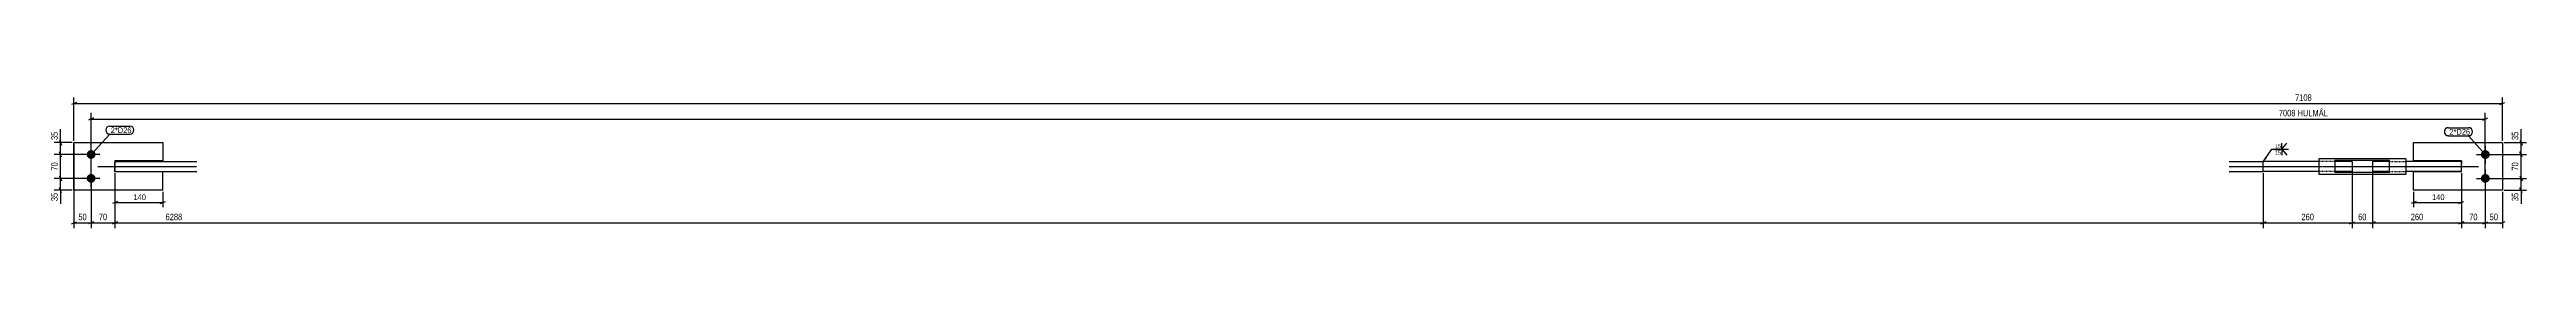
# Model space of a CAD drawing. Header units: millimetres. Extents: x 8 to 20712, y -13 to 410.
# Drawn here: x 8 to 7258, y 12 to 410 of the extents above; entities that cross this region are included whole.
import ezdxf

# ---------------------------------------------------------------- set-up
doc = ezdxf.new("R2010")
doc.units = ezdxf.units.MM
doc.linetypes.add('DXK_LINE_DOT2', pattern=[3.9198, 1.9599, -1.9599])
doc.linetypes.add('DXK_LINE_DOT3', pattern=[5.9187, 2.979, -0.9799, 0.9799, -0.9799])
for name, color, linetype in [('MÅLSÆTNING', 7, 'Continuous'), ('STÅL', 7, 'Continuous'), ('TEKST', 7, 'Continuous')]:
    doc.layers.add(name, color=color, linetype=linetype)
doc.styles.add('Arial Narrow', font='ARIALN.TTF', dxfattribs={"height": 0.2})

msp = doc.modelspace()

# ---------------------------------------------------------------- hatches: boundary and pattern name
at = {"layer": 'STÅL', "linetype": 'Continuous'}
for points in [[(129.6, 215.6, -1), (129.6, 241.6, -1)], [(7138, 241.6, -1), (7138, 215.6, -1)], [(129.6, 145.6, -1), (129.6, 171.6, -1)], [(7138, 171.6, -1), (7138, 145.6, -1)]]:
    msp.add_hatch(color=96, dxfattribs=at).paths.add_polyline_path(points)

# ---------------------------------------------------------------- linework, layer by layer
at = {"layer": 'MÅLSÆTNING', "color": 7, "linetype": 'Continuous'}
for p, q in [((87.1, 381.3), (72.1, 375.3)), ((79.6, 268.6), (79.6, 396.1)), ((7180.5, 375.3), (7195.5, 381.3)), ((137.1, 335.9), (122.1, 329.9)), ((129.6, 163.6), (129.6, 350.7)), ((129.6, 332.9), (7138, 332.9)), ((7130.5, 329.9), (7145.5, 335.9)), ((7138, 163.6), (7138, 350.7)), ((74.6, 263.6), (22, 263.6)), ((124.6, 228.6), (22, 228.6)), ((124.6, 228.6), (22, 228.6)), ((36.8, 271.1), (42.8, 256.1)), ((42.8, 221.1), (36.8, 236.1)), ((39.8, 228.6), (39.8, 263.6)), ((39.8, 158.6), (39.8, 228.6)), ((79.6, 258.6), (79.6, 12)), ((7143, 228.6), (7258.5, 228.6)), ((7143, 228.6), (7258.5, 228.6)), ((7193, 263.6), (7258.5, 263.6)), ((7239.5, 271.1), (7245.5, 256.1)), ((7245.5, 221.1), (7239.5, 236.1)), ((7242.5, 228.6), (7242.5, 263.6)), ((7242.5, 158.6), (7242.5, 228.6)), ((124.6, 158.6), (22, 158.6)), ((36.8, 166.1), (42.8, 151.1)), ((129.6, 153.6), (129.6, 12)), ((199.6, 173.6), (199.6, 73.7)), ((199.6, 173.6), (199.6, 12)), ((6488, 173.6), (6488, 12)), ((6488, 173.6), (6488, 12)), ((6748, 173.6), (6748, 12)), ((6748, 173.6), (6748, 12)), ((6808, 173.6), (6808, 12)), ((6808, 173.6), (6808, 12)), ((7068, 173.6), (7068, 12)), ((7138, 153.6), (7138, 12)), ((7143, 158.6), (7258.5, 158.6)), ((7239.5, 166.1), (7245.5, 151.1)), ((74.6, 123.6), (22, 123.6)), ((42.8, 116.1), (36.8, 131.1)), ((207.1, 90.7), (192.1, 84.7)), ((199.6, 87.7), (339.6, 87.7)), ((332.1, 84.7), (347.1, 90.7)), ((339.6, 118.6), (339.6, 73.7)), ((7193, 123.6), (7258.5, 123.6)), ((7245.5, 116.1), (7239.5, 131.1)), ((72.1, 25), (87.1, 31)), ((137.1, 31), (122.1, 25)), ((129.6, 28), (199.6, 28)), ((192.1, 25), (207.1, 31)), ((6480.5, 25), (6495.5, 31)), ((6495.5, 31), (6480.5, 25)), ((6488, 28), (6748, 28)), ((6740.5, 25), (6755.5, 31)), ((6740.5, 25), (6755.5, 31)), ((6748, 28), (6808, 28)), ((6815.5, 31), (6800.5, 25)), ((6815.5, 31), (6800.5, 25)), ((7075.5, 31), (7060.5, 25)), ((7130.5, 25), (7145.5, 31)), ((7138, 28), (7188, 28)), ((7195.5, 31), (7180.5, 25))]:
    msp.add_line(p, q, dxfattribs=at)
at = {"layer": 'STÅL', "color": 2, "linetype": 'Continuous'}
for p, q in [((79.6, 123.6), (79.6, 263.6)), ((79.6, 263.6), (339.6, 263.6)), ((339.6, 263.6), (339.6, 209.6)), ((6928, 263.6), (7188, 263.6)), ((6928, 209.6), (6928, 263.6)), ((7188, 263.6), (7188, 123.6)), ((199.6, 209.6), (199.6, 206.6)), ((339.6, 209.6), (199.6, 209.6)), ((199.6, 208.6), (439.6, 208.6)), ((199.6, 180.6), (199.6, 206.6)), ((199.6, 177.6), (199.6, 180.6)), ((199.6, 178.6), (439.6, 178.6)), ((339.6, 177.6), (199.6, 177.6)), ((339.6, 123.6), (339.6, 177.6)), ((6388, 208.6), (6488, 208.6)), ((6388, 178.6), (6488, 178.6)), ((6650.5, 208.6), (6488, 208.6)), ((6488, 180.6), (6488, 208.6)), ((6488, 178.6), (6488, 208.6)), ((6488, 178.6), (6488, 180.6)), ((6650.5, 178.6), (6488, 178.6)), ((6905.5, 216.1), (6650.5, 216.1)), ((6650.5, 216.1), (6650.5, 171.1)), ((6650.5, 171.1), (6905.5, 171.1)), ((6858, 211.1), (6698, 211.1)), ((6698, 211.1), (6698, 176.1)), ((6748, 208.6), (6698, 208.6)), ((6748, 178.6), (6698, 178.6)), ((6858, 176.1), (6698, 176.1)), ((6748, 208.6), (6748, 178.6)), ((6858, 208.6), (6808, 208.6)), ((6808, 208.6), (6808, 193.6)), ((6808, 193.6), (6808, 178.6)), ((6858, 178.6), (6808, 178.6)), ((6858, 176.1), (6858, 211.1)), ((6905.5, 216.1), (6905.5, 182.4)), ((7068, 208.6), (6905.5, 208.6)), ((6905.5, 182.4), (6905.5, 171.1)), ((7068, 178.6), (6905.5, 178.6)), ((7068, 209.6), (6928, 209.6)), ((6928, 123.6), (6928, 177.6)), ((7068, 177.6), (6928, 177.6)), ((7068, 209.6), (7068, 206.6)), ((7068, 206.6), (7068, 201.1)), ((7068, 193.6), (7068, 201.1)), ((7068, 180.6), (7068, 193.6)), ((7068, 177.6), (7068, 180.6)), ((339.6, 123.6), (79.6, 123.6)), ((7188, 123.6), (6928, 123.6))]:
    msp.add_line(p, q, dxfattribs=at)
at = {"layer": 'STÅL', "color": 96, "linetype": 'Continuous'}
for p, q in [((155.6, 228.6), (103.6, 228.6)), ((129.6, 202.6), (129.6, 254.6)), ((7112, 228.6), (7164, 228.6)), ((7138, 254.6), (7138, 202.6)), ((155.6, 158.6), (103.6, 158.6)), ((129.6, 132.6), (129.6, 184.6)), ((7112, 158.6), (7164, 158.6)), ((7138, 184.6), (7138, 132.6))]:
    msp.add_line(p, q, dxfattribs=at)
at = {"layer": 'STÅL', "color": 7, "linetype": 'DXK_LINE_DOT3'}
for p, q in [((149.6, 193.6), (439.6, 193.6)), ((6388, 193.6), (6438, 193.6)), ((6438, 193.6), (6798, 193.6)), ((6798, 193.6), (6955.5, 193.6)), ((6955.5, 193.6), (7118, 193.6))]:
    msp.add_line(p, q, dxfattribs=at)
at = {"layer": 'STÅL', "color": 7, "linetype": 'DXK_LINE_DOT2'}
for p, q in [((199.6, 208.6), (199.6, 206.6)), ((199.6, 206.6), (199.6, 180.6)), ((199.6, 178.6), (199.6, 180.6)), ((6698, 208.6), (6650.5, 208.6)), ((6698, 178.6), (6650.5, 178.6)), ((6858, 208.6), (6905.5, 208.6)), ((6858, 178.6), (6905.5, 178.6)), ((7068, 208.6), (7068, 206.6)), ((7068, 180.6), (7068, 206.6)), ((7068, 186.1), (7068, 193.6)), ((7068, 178.6), (7068, 180.6))]:
    msp.add_line(p, q, dxfattribs=at)

# ---------------------------------------------------------------- wipeouts: each hides what was drawn before it
at = {"color": 0}
msp.add_wipeout([(6538.4, 246), (6538.4, 260.5), (6521.2, 260.5), (6521.2, 246)], dxfattribs=at).dxf.layer = 'TEKST'

# ---------------------------------------------------------------- next in the draw order: linework, layer by layer
at = {"layer": 'TEKST', "color": 3, "linetype": 'Continuous'}
for q in [(6557, 262.4), (6542.8, 262.4)]:
    msp.add_line((6542.8, 244.5), q, dxfattribs=at)

# ---------------------------------------------------------------- next in the draw order: wipeouts: each hides what was drawn before it
at = {"color": 0}
for points, layer in [([(6681.4, 336.7), (6681.4, 364.7), (6529.7, 364.7), (6529.7, 336.7)], 'MÅLSÆTNING'), ([(36, 299.5), (8, 299.5), (8, 267.1), (36, 267.1)], 'MÅLSÆTNING'), ([(7238.7, 299.5), (7210.7, 299.5), (7210.7, 267.1), (7238.7, 267.1)], 'MÅLSÆTNING'), ([(289.1, 91.4), (289.1, 115.9), (250.1, 115.9), (250.1, 91.4)], 'MÅLSÆTNING'), ([(180.7, 31.8), (180.7, 59.8), (148.4, 59.8), (148.4, 31.8)], 'MÅLSÆTNING'), ([(6640.3, 31.8), (6640.3, 59.8), (6595.8, 59.8), (6595.8, 31.8)], 'MÅLSÆTNING'), ([(240.4, 291.6), (240.4, 309.1), (187.1, 309.1), (187.1, 291.6)], 'TEKST'), ([(7086.1, 286.9), (7086.1, 304.4), (7032.8, 304.4), (7032.8, 286.9)], 'TEKST')]:
    msp.add_wipeout(points, dxfattribs=at).dxf.layer = layer

# ---------------------------------------------------------------- next in the draw order: linework, layer by layer
at = {"layer": 'MÅLSÆTNING', "color": 7, "linetype": 'Continuous'}
for p, q in [((79.6, 378.3), (7188, 378.3)), ((7188, 268.6), (7188, 396.1)), ((39.8, 263.6), (39.8, 303)), ((39.8, 263.6), (39.8, 303)), ((7242.5, 263.6), (7242.5, 303)), ((7242.5, 263.6), (7242.5, 303)), ((42.8, 221.1), (36.8, 236.1)), ((7245.5, 221.1), (7239.5, 236.1)), ((129.6, 153.6), (129.6, 12)), ((199.6, 173.6), (199.6, 12)), ((79.6, 28), (129.6, 28)), ((137.1, 31), (122.1, 25)), ((207.1, 31), (192.1, 25)), ((199.6, 28), (6488, 28))]:
    msp.add_line(p, q, dxfattribs=at)

# ---------------------------------------------------------------- next in the draw order: texts
at = {"layer": 'MÅLSÆTNING', "color": 3, "style": 'Arial Narrow'}
for s, height, p in [('7008 HULMÅL', 19.089, (6533.7, 340.7)), ('140', 16.7, (253.6, 94.9)), ('70', 19.09, (152.4, 35.8)), ('260', 19.09, (6599.8, 35.8))]:
    msp.add_text(s, height=height, dxfattribs=at).set_placement(p)
for p in [(32, 271.1), (7234.7, 271.1)]:
    msp.add_text('35', height=19.09, rotation=90.00021, dxfattribs=at).set_placement(p)

# ---------------------------------------------------------------- next in the draw order: wipeouts: each hides what was drawn before it
at = {"color": 0}
for points in [[(240.4, 291.6), (240.4, 309.1), (187.1, 309.1), (187.1, 291.6)], [(7086.1, 286.9), (7086.1, 304.4), (7032.8, 304.4), (7032.8, 286.9)]]:
    msp.add_wipeout(points, dxfattribs=at).dxf.layer = 'TEKST'
at = {"color": 0, "linetype": 'Continuous'}
msp.add_wipeout([(6538.4, 227.3), (6538.4, 241.8), (6521.2, 241.8), (6521.2, 227.3)], dxfattribs=at).dxf.layer = 'TEKST'

# ---------------------------------------------------------------- next in the draw order: hatches: boundary and pattern name
at = {"layer": 'TEKST', "linetype": 'Continuous'}
msp.add_hatch(color=3, dxfattribs=at).paths.add_polyline_path([(6497.7, 216.1), (6488, 207.6), (6492.5, 219.7)])

# ---------------------------------------------------------------- next in the draw order: linework, layer by layer
at = {"layer": 'TEKST', "color": 7, "linetype": 'Continuous'}
for p, q in [((184.1, 312.1), (243.4, 312.1)), ((7029.8, 307.4), (7089.1, 307.4)), ((129.6, 228.6), (184.1, 288.6)), ((184.1, 288.6), (243.4, 288.6)), ((7029.8, 283.9), (7089.1, 283.9)), ((7138, 228.6), (7089.1, 283.9))]:
    msp.add_line(p, q, dxfattribs=at)
at = {"layer": 'TEKST', "color": 3, "linetype": 'Continuous'}
for p, q in [((6488, 207.6), (6513.4, 244.5)), ((6513.4, 244.5), (6562.4, 244.5)), ((6542.8, 244.5), (6557, 226.7)), ((6542.8, 244.5), (6542.8, 226.7))]:
    msp.add_line(p, q, dxfattribs=at)
at = {"layer": 'TEKST', "color": 7, "linetype": 'Continuous'}
for centre, start, end in [((184.1, 300.3), 90, 270), ((243.4, 300.3), 270, 90), ((7029.8, 295.7), 90, 270), ((7089.1, 295.7), 270, 90)]:
    msp.add_arc(centre, 11.7, start, end, dxfattribs=at)

# ---------------------------------------------------------------- next in the draw order: texts
at = {"layer": 'TEKST', "color": 3, "style": 'Arial Narrow'}
for s, height, p in [('2*D26', 16.7, (187.1, 291.6)), ('2*D26', 16.7, (7032.8, 286.9)), ('15', 11.93, (6522.2, 247))]:
    msp.add_text(s, height=height, dxfattribs=at).set_placement(p)
at = {"layer": 'TEKST', "color": 3, "linetype": 'Continuous', "style": 'Arial Narrow'}
msp.add_text('15', height=11.93, dxfattribs=at).set_placement((6522.2, 228.3))

# ---------------------------------------------------------------- next in the draw order: wipeouts: each hides what was drawn before it
at = {"color": 0}
for points in [[(6633.9, 382.1), (6633.9, 410.1), (6577.2, 410.1), (6577.2, 382.1)], [(36, 209.8), (8, 209.8), (8, 177.4), (36, 177.4)], [(7238.7, 209.8), (7210.7, 209.8), (7210.7, 177.4), (7238.7, 177.4)], [(120.7, 31.8), (120.7, 59.8), (88.4, 59.8), (88.4, 31.8)], [(400.4, 31.8), (400.4, 59.8), (343.7, 59.8), (343.7, 31.8)]]:
    msp.add_wipeout(points, dxfattribs=at).dxf.layer = 'MÅLSÆTNING'

# ---------------------------------------------------------------- next in the draw order: linework, layer by layer
at = {"layer": 'MÅLSÆTNING', "color": 7, "linetype": 'Continuous'}
for p, q in [((124.6, 158.6), (22, 158.6)), ((36.8, 166.1), (42.8, 151.1)), ((39.8, 123.6), (39.8, 158.6)), ((7143, 158.6), (7258.5, 158.6)), ((7239.5, 166.1), (7245.5, 151.1)), ((7242.5, 123.6), (7242.5, 158.6))]:
    msp.add_line(p, q, dxfattribs=at)

# ---------------------------------------------------------------- next in the draw order: texts
at = {"layer": 'MÅLSÆTNING', "color": 3, "style": 'Arial Narrow'}
for s, p in [('7108', (6581.2, 386.1)), ('50', (92.4, 35.8)), ('6288', (347.7, 35.8))]:
    msp.add_text(s, height=19.09, dxfattribs=at).set_placement(p)
for p in [(32, 181.4), (7234.7, 181.4)]:
    msp.add_text('70', height=19.09, rotation=90.00021, dxfattribs=at).set_placement(p)

# ---------------------------------------------------------------- next in the draw order: wipeouts: each hides what was drawn before it
at = {"color": 0}
for points in [[(36, 120.1), (8, 120.1), (8, 87.7), (36, 87.7)], [(7238.7, 120.1), (7210.7, 120.1), (7210.7, 87.7), (7238.7, 87.7)]]:
    msp.add_wipeout(points, dxfattribs=at).dxf.layer = 'MÅLSÆTNING'

# ---------------------------------------------------------------- next in the draw order: linework, layer by layer
at = {"layer": 'MÅLSÆTNING', "color": 7, "linetype": 'Continuous'}
for p, q in [((39.8, 123.6), (39.8, 84.2)), ((39.8, 123.6), (39.8, 84.2)), ((7188, 118.6), (7188, 12)), ((7242.5, 123.6), (7242.5, 84.2)), ((7242.5, 123.6), (7242.5, 84.2))]:
    msp.add_line(p, q, dxfattribs=at)

# ---------------------------------------------------------------- next in the draw order: texts
at = {"layer": 'MÅLSÆTNING', "color": 3, "style": 'Arial Narrow'}
for p in [(32, 91.7), (7234.7, 91.7)]:
    msp.add_text('35', height=19.09, rotation=90.00021, dxfattribs=at).set_placement(p)

# ---------------------------------------------------------------- next in the draw order: wipeouts: each hides what was drawn before it
at = {"color": 0}
msp.add_wipeout([(7179.2, 31.8), (7179.2, 59.8), (7146.8, 59.8), (7146.8, 31.8)], dxfattribs=at).dxf.layer = 'MÅLSÆTNING'

# ---------------------------------------------------------------- next in the draw order: linework, layer by layer
at = {"layer": 'MÅLSÆTNING', "color": 7, "linetype": 'Continuous'}
for p, q in [((7138, 153.6), (7138, 12)), ((7068, 28), (7138, 28)), ((7130.5, 25), (7145.5, 31))]:
    msp.add_line(p, q, dxfattribs=at)

# ---------------------------------------------------------------- next in the draw order: texts
at = {"layer": 'MÅLSÆTNING', "color": 3, "style": 'Arial Narrow'}
msp.add_text('50', height=19.09, dxfattribs=at).set_placement((7150.8, 35.8))

# ---------------------------------------------------------------- next in the draw order: wipeouts: each hides what was drawn before it
at = {"color": 0}
msp.add_wipeout([(7119.2, 31.8), (7119.2, 59.8), (7086.8, 59.8), (7086.8, 31.8)], dxfattribs=at).dxf.layer = 'MÅLSÆTNING'

# ---------------------------------------------------------------- next in the draw order: linework, layer by layer
at = {"layer": 'MÅLSÆTNING', "color": 7, "linetype": 'Continuous'}
for p, q in [((7068, 173.6), (7068, 12)), ((7068, 173.6), (7068, 73.7)), ((7060.5, 84.7), (7075.5, 90.7)), ((6808, 28), (7068, 28)), ((7060.5, 25), (7075.5, 31))]:
    msp.add_line(p, q, dxfattribs=at)

# ---------------------------------------------------------------- next in the draw order: texts
at = {"layer": 'MÅLSÆTNING', "color": 3, "style": 'Arial Narrow'}
msp.add_text('70', height=19.09, dxfattribs=at).set_placement((7090.8, 35.8))

# ---------------------------------------------------------------- next in the draw order: wipeouts: each hides what was drawn before it
at = {"color": 0}
for points in [[(6794.2, 31.8), (6794.2, 59.8), (6761.8, 59.8), (6761.8, 31.8)], [(6960.3, 31.8), (6960.3, 59.8), (6915.8, 59.8), (6915.8, 31.8)]]:
    msp.add_wipeout(points, dxfattribs=at).dxf.layer = 'MÅLSÆTNING'

# ---------------------------------------------------------------- next in the draw order: linework, layer by layer
at = {"layer": 'MÅLSÆTNING', "color": 7, "linetype": 'Continuous'}
for p, q in [((6935.5, 90.7), (6920.5, 84.7)), ((6928, 118.6), (6928, 73.7)), ((6928, 87.7), (7068, 87.7))]:
    msp.add_line(p, q, dxfattribs=at)

# ---------------------------------------------------------------- next in the draw order: texts
at = {"layer": 'MÅLSÆTNING', "color": 3, "style": 'Arial Narrow'}
for s, p in [('60', (6765.8, 35.8)), ('260', (6919.8, 35.8))]:
    msp.add_text(s, height=19.09, dxfattribs=at).set_placement(p)

# ---------------------------------------------------------------- next in the draw order: wipeouts: each hides what was drawn before it
at = {"color": 0}
msp.add_wipeout([(7017.5, 91.4), (7017.5, 115.9), (6978.5, 115.9), (6978.5, 91.4)], dxfattribs=at).dxf.layer = 'MÅLSÆTNING'

# ---------------------------------------------------------------- next in the draw order: texts
at = {"layer": 'MÅLSÆTNING', "color": 3, "style": 'Arial Narrow'}
msp.add_text('140', height=16.7, dxfattribs=at).set_placement((6982, 94.9))

doc.saveas('drawing.dxf')
